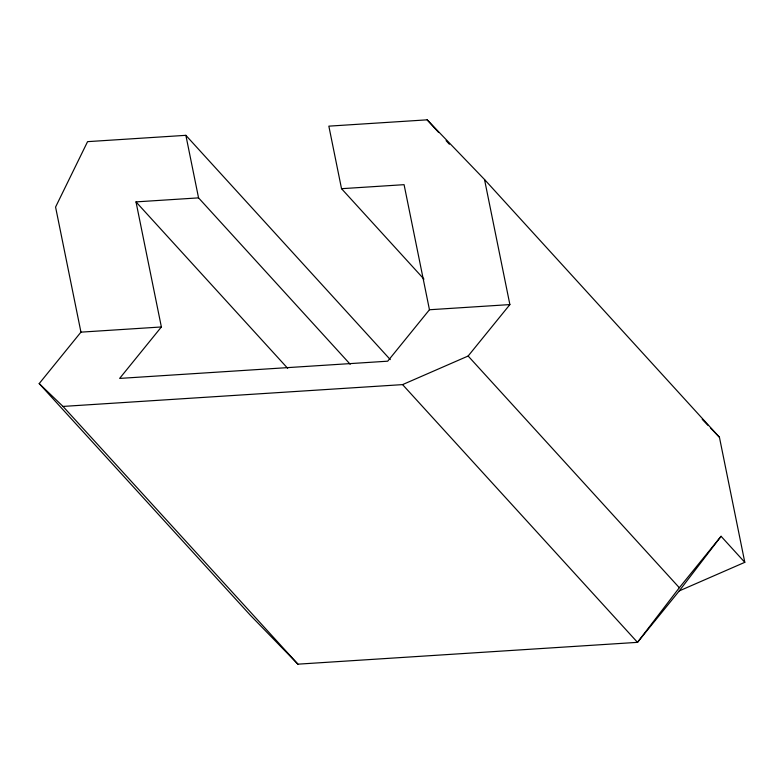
<?xml version="1.0" encoding="UTF-8"?>
<svg xmlns="http://www.w3.org/2000/svg" width="784" height="784" viewBox="0 0 784 784"><rect width="100%" height="100%" fill="white"/><g stroke="black" fill="none" stroke-linecap="round" stroke-linejoin="round"><path stroke-width="1.18" d="M39.2 383.582L63.004 406.426L402.574 384.611L637.5 642.351L679.248 590.911L744.8 562.324L721.074 536.285L679.326 587.726L637.5 642.351L297.93 664.166L250.39 615.283L39.2 383.582L80.948 332.142L161.377 326.967L136.004 201.89L198.558 197.872L350.223 364.276M679.248 590.911L721.074 536.285M161.377 326.967L119.629 378.417L387.708 361.189L429.456 309.749L509.884 304.584L484.512 179.497L427.143 119.834L328.849 126.146L341.53 188.689L423.958 279.124M402.574 384.611L468.136 356.024L509.884 304.584M390.285 359.611L185.867 135.328L87.573 141.649L55.576 207.054L80.948 332.142M341.53 188.689L404.083 184.671L429.456 309.749M702.219 419.342L707.952 425.31M710.823 428.289L719.428 437.237L744.8 562.324M484.512 179.497L719.428 437.237M427.143 119.834L438.677 132.496M446.096 140.63L449.399 144.246M468.136 356.024L679.326 587.726M136.004 201.89L287.669 368.294M63.004 406.426L297.93 664.166M185.867 135.328L198.558 197.872"/></g></svg>
